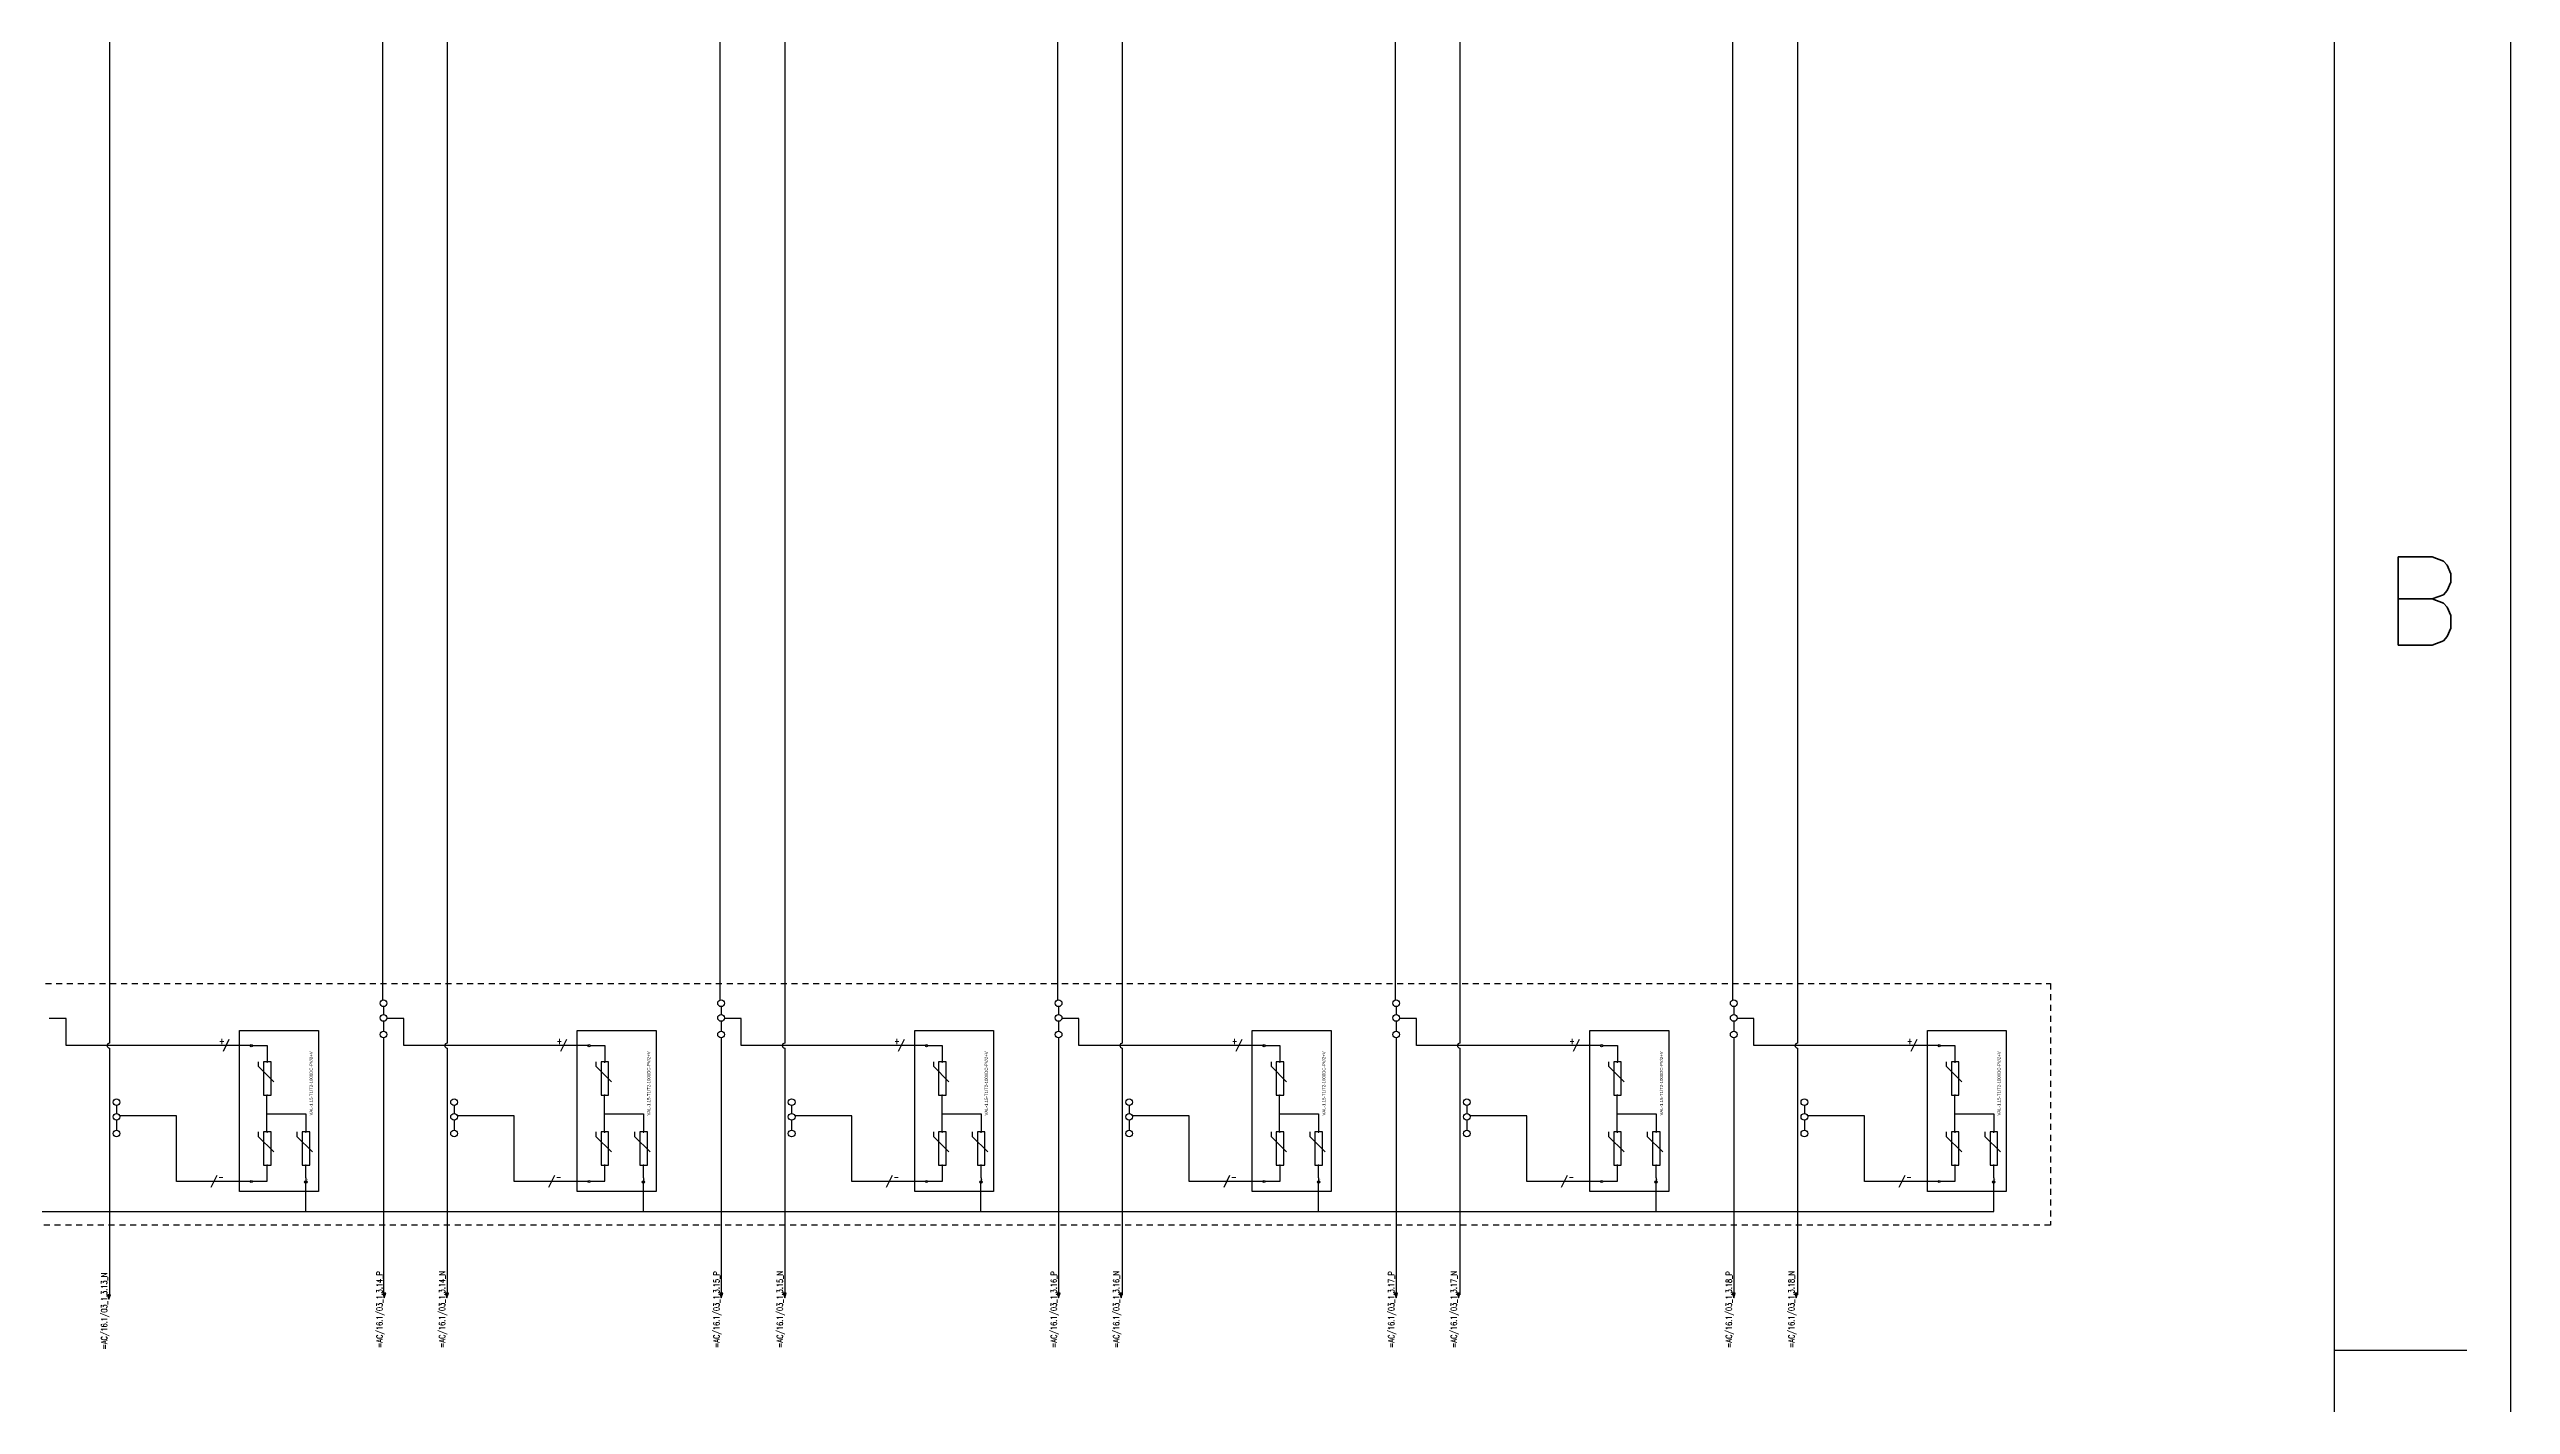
# Model space of a CAD drawing. Header units: inches. Extents: x 3 to 161, y -3 to 114.
# Drawn here: x 109.3 to 160.5, y 25.2 to 53.4 of the extents above; entities that cross this region are included whole.
import ezdxf
from ezdxf.enums import TextEntityAlignment as Align

# ---------------------------------------------------------------- set-up
doc = ezdxf.new("R2010")
doc.units = ezdxf.units.IN
doc.header["$MEASUREMENT"] = 0
doc.linetypes.add('HIDDEN2', pattern=[0.1875, 0.125, -0.0625])
for name, color, linetype in [('GRY_20AWG', 9, 'Continuous'), ('LOCBOX', 92, 'HIDDEN2'), ('MISC', 2, 'Continuous'), ('RED_12AWG', 1, 'Continuous'), ('SYMS', 7, 'Continuous'), ('TAGS', 51, 'Continuous'), ('Title Block', 7, 'Continuous'), ('Viewport', 7, 'Continuous'), ('WHT_12AWG', 7, 'Continuous'), ('WIREREF', 61, 'Continuous')]:
    doc.layers.add(name, color=color, linetype=linetype)
doc.styles.add('Roman', font='romans')
doc.styles.add('WD', font='romans.shx')
doc.styles.add('WD_IEC', font='isocp2.shx', dxfattribs={"width": 0.9, "height": 4})

# ---------------------------------------------------------------- blocks, each defined once
blk = doc.blocks.new('ANSI_border_C')
at = {"layer": 'Title Block'}
for p, q in [((21, 0), (21, 16)), ((20.5, 0.75), (20.5, 15.25)), ((20.5, 4), (20.875, 4))]:
    blk.add_line(p, q, dxfattribs=at)
at = {"layer": 'Title Block', "style": 'Roman'}
blk.add_text('B', height=0.25, dxfattribs=at).set_placement((20.75, 6.125), align=Align.MIDDLE_CENTER)
blk = doc.blocks.new('JIC_border_C')
at = {"xscale": 7.334742009448171, "yscale": 7.334742009448171, "zscale": 7.334742009448171}
blk.add_blockref('ANSI_border_C', (6.5, -3), dxfattribs=at)
blk = doc.blocks.new('HA1S4')
for points in [[(0, 0), (-0.031, 0), (0, -0.094), (0.031, 0), (0, 0)], [(0.016, -0.011), (-0.016, -0.011), (0, -0.058), (0.016, -0.011)]]:
    blk.add_lwpolyline(points)
at = {"style": 'WD', "flags": 1}
for tag, p in [('X2TERM01', (0, 0)), ('SIGCODE', (0.035, -0.083))]:
    blk.add_attdef(tag, p, '', height=0.01, dxfattribs=at)
at = {"style": 'WD', "width": 0.7}
for tag, p in [('XREF', (0.088, -0.062)), ('DESC1', (0.088, 0.113))]:
    blk.add_attdef(tag, p, '', height=0.125, dxfattribs=at)
at = {"style": 'WD', "width": 0.8, "flags": 8}
blk.add_attdef('WIRENO', text='', height=0.125, dxfattribs=at).set_placement((0, -0.259), align=Align.CENTER)
blk = doc.blocks.new('HT0_02')
blk.add_circle((0, 0), 0.0699)
at = {"style": 'WD', "flags": 1}
for tag, p in [('X4TERM01', (-0.07, 0)), ('X2TERM01', (0, 0.07)), ('X1TERM01', (0.07, 0)), ('X8TERM01', (0, -0.07))]:
    blk.add_attdef(tag, p, '', height=0.01, dxfattribs=at)
blk = doc.blocks.new('HGND4')
for p, q in [((0, 0), (10, 0)), ((10, -4), (10, 4)), ((11, -2), (11, 2)), ((12, -1), (12, 1))]:
    blk.add_line(p, q)
blk.add_circle((10, 0), 5)
at = {"style": 'WD_IEC'}
for tag, p in [('TAG1', (2, 5)), ('INST', (2, 12)), ('LOC', (2, 8))]:
    blk.add_attdef(tag, text='', height=2.5, dxfattribs=at).set_placement(p, align=Align.RIGHT)
at = {"style": 'WD_IEC', "flags": 1}
blk.add_attdef('X4TERM01', (0, 0), '', height=0.32, dxfattribs=at)
blk = doc.blocks.new('VT0_05')
blk.add_lwpolyline([(0.08, -0.06), (0, 0.08), (-0.08, -0.06)], close=True)
at = {"style": 'WD', "flags": 1}
for tag, p in [('X4TERM01', (-0.05, 0)), ('X2TERM01', (0, 0.08)), ('X1TERM01', (0.05, 0)), ('X8TERM01', (0, -0.06))]:
    blk.add_attdef(tag, p, '', height=0.01, dxfattribs=at)
blk = doc.blocks.new('Lightening Surge Arrestor')
at = {"color": 5}
for p, q in [((0.502, 2.919), (0.502, 2.827)), ((0.502, 2.827), (0.826, 2.503)), ((0.502, 1.459), (0.502, 1.367)), ((0.502, 1.367), (0.826, 1.043)), ((1.308, 1.459), (1.308, 1.367)), ((1.308, 1.367), (1.632, 1.043))]:
    blk.add_line(p, q, dxfattribs=at)
for points in [[(0.112, 3.569), (1.754, 3.569), (1.754, 0.222), (0.112, 0.222)], [(0.768, 2.919), (0.611, 2.919), (0.611, 2.225), (0.768, 2.225)], [(0.768, 1.459), (0.611, 1.459), (0.611, 0.765), (0.768, 0.765)], [(1.574, 1.459), (1.417, 1.459), (1.417, 0.765), (1.574, 0.765)]]:
    blk.add_lwpolyline(points, close=True, dxfattribs=at)
at = {"layer": 'GRY_20AWG'}
blk.add_line((1.492, 0.502), (1.492, 0.468), dxfattribs=at)
at = {"layer": 'RED_12AWG'}
for p, q in [((0.382, 3.255), (0.686, 3.255)), ((0.686, 3.255), (0.686, 2.926)), ((0.69, 2.919), (0.684, 2.919)), ((0.681, 1.459), (0.681, 2.226)), ((0.681, 1.835), (1.492, 1.835)), ((1.492, 1.835), (1.492, 1.466)), ((0.69, 1.459), (0.681, 1.459)), ((0.69, 0.435), (0.69, 0.766)), ((1.492, 0.502), (1.492, 0.757)), ((0.381, 0.435), (0.69, 0.435))]:
    blk.add_line(p, q, dxfattribs=at)
at = {"layer": 'SYMS'}
for name, p, xscale, yscale, zscale in [('HT0_02', (0.358, 3.255), 0.3314421991292846, 0.3314421991292846, 0.3314421991292846), ('VT0_05', (0.686, 2.918), 0.1052161047490845, 0.1052161047490845, 0.1052161047490845), ('VT0_05', (0.686, 1.458), 0.1052161047490845, 0.1052161047490845, 0.1052161047490845), ('HT0_02', (0.69, 1.459), 0.01504368401050088, 0.01504368401050088, 0.01504368401050088), ('VT0_05', (1.492, 1.458), 0.1052161047490845, 0.1052161047490845, 0.1052161047490845), ('HT0_02', (0.358, 0.429), 0.3314421991292846, 0.3314421991292846, 0.3314421991292846)]:
    blk.add_blockref(name, p, dxfattribs=dict(at, xscale=xscale, yscale=yscale, zscale=zscale))
at = {"layer": 'SYMS', "xscale": -0.1052161047490845, "yscale": 0.1052161047490845, "zscale": 0.1052161047490845, "rotation": 180}
for p in [(0.686, 2.226), (0.686, 0.766), (1.492, 0.766)]:
    blk.add_blockref('VT0_05', p, dxfattribs=at)
at = {"layer": 'SYMS'}
ref = blk.add_blockref('HGND4', (1.492, 0.468), dxfattribs=dict(at, xscale=0.005, yscale=0.005, zscale=0.005, rotation=270))
ref.add_attrib('TAG1', 'PE', dxfattribs={"layer": 'TAGS', "height": 0.0125, "rotation": 270, "style": 'WD_IEC'}).set_placement((1.515, 0.455), align=Align.RIGHT)
at = {"color": 5, "insert": (1.57, 1.801), "char_height": 0.065, "attachment_point": 1, "rotation": 90}
blk.add_mtext_dynamic_manual_height_columns('VAL-1.15-T1/T2-1000DC-PV/2+V', width=1.87491, gutter_width=0.325, heights=[0], dxfattribs=at)
for tag, p in [('+', (0.447, 3.312)), ('-', (0.457, 0.49))]:
    blk.add_attdef(tag, p, '', height=0.065)
at = {"color": 5}
blk.add_attdef('VAL-1.15-T1/T2-1000DC-PV/2+V', (1.651, 1.798), '', height=0.065, rotation=90, dxfattribs=at)
blk = doc.blocks.new('HW01')
for p, q in [((0.062, 0.125), (-0.062, -0.125)), ((0.031, 0), (-0.031, 0))]:
    blk.add_line(p, q)
at = {"style": 'WD', "width": 0.8}
blk.add_attdef('TAG1', text='', height=0.125, dxfattribs=at).set_placement((-0.031, 0.031), align=Align.RIGHT)
at = {"style": 'WD', "width": 0.7, "flags": 1}
for tag, p in [('INST', (0, 0.357)), ('LOC', (0, 0.188)), ('DESC1', (0, -0.456)), ('DESC2', (0, -0.613)), ('XREF', (0, -0.3))]:
    blk.add_attdef(tag, text='', height=0.125, dxfattribs=at).set_placement(p, align=Align.CENTER)
at = {"style": 'WD', "flags": 1}
for tag, p in [('X4TERM01', (-0.031, 0)), ('X1TERM01', (0.031, 0))]:
    blk.add_attdef(tag, p, '', height=0.0125, dxfattribs=at)
at = {"linetype": 'Continuous', "style": 'WD', "flags": 9}
blk.add_attdef('ASSYCODE', text='', height=0.01, dxfattribs=at).set_placement((0.029, 0.042), align=Align.CENTER)
at = {"style": 'WD'}
for tag, p in [('X2LINK', (0, 0.125)), ('X8LINK', (0, -0.125))]:
    blk.add_attdef(tag, p, '', height=0.01, dxfattribs=at)
at = {"style": 'WD', "flags": 9}
blk.add_attdef('FAMILY', text='', height=0.01, dxfattribs=at).set_placement((0.023, 0.118), align=Align.CENTER)
at = {"style": 'WD', "width": 0.8}
blk.add_attdef('RATING1', (0.094, 0.031), '', height=0.125, dxfattribs=at)
at = {"style": 'WD', "width": 0.8, "flags": 1}
blk.add_attdef('MFG', text='', height=0.0938, dxfattribs=at).set_placement((-0.125, -0.031), align=Align.TOP_RIGHT)
blk.add_attdef('CAT', text='', height=0.0938, dxfattribs=at).set_placement((0.031, -0.031), align=Align.TOP_LEFT)
blk = doc.blocks.new('VT0_02')
blk.add_circle((0, 0), 0.0699)
at = {"style": 'WD', "flags": 1}
for tag, p in [('X4TERM01', (-0.07, 0)), ('X2TERM01', (0, 0.07)), ('X1TERM01', (0.07, 0)), ('X8TERM01', (0, -0.07))]:
    blk.add_attdef(tag, p, '', height=0.01, dxfattribs=at)

msp = doc.modelspace()

# ---------------------------------------------------------------- linework, layer by layer
at = {"layer": 'LOCBOX', "color": 1}
msp.add_lwpolyline([(86.74, 33.97), (150.957, 33.97), (150.957, 28.94), (86.74, 28.94)], close=True, dxfattribs=at)
at = {"layer": 'RED_12AWG'}
for p, q in [((110.575, 80.521), (110.575, 32.724)), ((117.598, 80.521), (117.598, 32.724)), ((124.621, 80.521), (124.621, 32.724)), ((131.644, 80.521), (131.644, 32.724)), ((138.666, 80.521), (138.666, 32.724)), ((145.689, 80.521), (145.689, 32.724)), ((116.251, 70.105), (116.251, 33.625)), ((123.273, 70.105), (123.273, 33.625)), ((130.296, 70.105), (130.296, 33.625)), ((137.319, 70.105), (137.319, 33.625)), ((144.342, 70.105), (144.342, 33.625)), ((116.274, 33.485), (116.274, 33.319)), ((123.297, 33.485), (123.297, 33.319)), ((130.319, 33.485), (130.319, 33.319)), ((137.342, 33.485), (137.342, 33.319)), ((144.365, 33.485), (144.365, 33.319)), ((109.672, 33.236), (109.321, 33.236)), ((109.672, 32.674), (109.672, 33.236)), ((116.274, 33.18), (116.274, 32.975)), ((116.274, 32.835), (116.274, 27.49)), ((116.695, 33.236), (116.344, 33.236)), ((116.695, 32.674), (116.695, 33.236)), ((123.297, 33.18), (123.297, 32.975)), ((123.297, 32.835), (123.297, 27.49)), ((123.718, 33.236), (123.366, 33.236)), ((123.718, 32.674), (123.718, 33.236)), ((130.319, 33.18), (130.319, 32.975)), ((130.319, 32.835), (130.319, 27.49)), ((130.741, 33.236), (130.389, 33.236)), ((130.741, 32.674), (130.741, 33.236)), ((137.342, 33.18), (137.342, 32.975)), ((137.342, 32.835), (137.342, 27.49)), ((137.763, 33.236), (137.412, 33.236)), ((137.763, 32.674), (137.763, 33.236)), ((144.365, 33.18), (144.365, 32.975)), ((144.365, 32.835), (144.365, 27.49)), ((144.786, 33.236), (144.435, 33.236)), ((144.786, 32.674), (144.786, 33.236)), ((112.967, 32.674), (109.672, 32.674)), ((110.575, 32.624), (110.575, 27.49)), ((113.526, 32.674), (113.029, 32.674)), ((119.99, 32.674), (116.695, 32.674)), ((117.598, 32.624), (117.598, 27.49)), ((120.548, 32.674), (120.052, 32.674)), ((127.013, 32.674), (123.718, 32.674)), ((124.621, 32.624), (124.621, 27.49)), ((127.571, 32.674), (127.075, 32.674)), ((134.035, 32.674), (130.741, 32.674)), ((131.644, 32.624), (131.644, 27.49)), ((134.594, 32.674), (134.098, 32.674)), ((141.058, 32.674), (137.763, 32.674)), ((138.666, 32.624), (138.666, 27.49)), ((141.617, 32.674), (141.121, 32.674)), ((148.081, 32.674), (144.786, 32.674)), ((145.689, 32.624), (145.689, 27.49)), ((148.64, 32.674), (148.143, 32.674)), ((110.72, 31.427), (110.72, 31.261)), ((117.743, 31.427), (117.743, 31.261)), ((124.766, 31.427), (124.766, 31.261)), ((131.788, 31.427), (131.788, 31.261)), ((138.811, 31.427), (138.811, 31.261)), ((145.834, 31.427), (145.834, 31.261)), ((110.72, 31.122), (110.72, 30.917)), ((111.969, 31.216), (110.79, 31.216)), ((111.969, 29.848), (111.969, 31.216)), ((117.743, 31.122), (117.743, 30.917)), ((118.992, 31.216), (117.813, 31.216)), ((118.992, 29.848), (118.992, 31.216)), ((124.766, 31.122), (124.766, 30.917)), ((126.015, 31.216), (124.835, 31.216)), ((126.015, 29.848), (126.015, 31.216)), ((131.788, 31.122), (131.788, 30.917)), ((133.037, 31.216), (131.858, 31.216)), ((133.037, 29.848), (133.037, 31.216)), ((138.811, 31.122), (138.811, 30.917)), ((140.06, 31.216), (138.881, 31.216)), ((140.06, 29.848), (140.06, 31.216)), ((145.834, 31.122), (145.834, 30.917)), ((147.083, 31.216), (145.904, 31.216)), ((147.083, 29.848), (147.083, 31.216)), ((112.716, 29.848), (111.969, 29.848)), ((113.526, 29.848), (112.779, 29.848)), ((114.659, 29.225), (114.659, 29.827)), ((119.739, 29.848), (118.992, 29.848)), ((120.548, 29.848), (119.801, 29.848)), ((121.682, 29.225), (121.682, 29.827)), ((126.762, 29.848), (126.015, 29.848)), ((127.571, 29.848), (126.824, 29.848)), ((133.784, 29.848), (133.037, 29.848)), ((134.594, 29.848), (133.847, 29.848)), ((140.807, 29.848), (140.06, 29.848)), ((141.617, 29.848), (140.87, 29.848)), ((147.83, 29.848), (147.083, 29.848)), ((148.64, 29.848), (147.893, 29.848))]:
    msp.add_line(p, q, dxfattribs=at)
at = {"layer": 'RED_12AWG', "color": 3}
for p, q in [((128.704, 29.225), (128.704, 29.827)), ((135.727, 29.225), (135.727, 29.827)), ((142.75, 29.225), (142.75, 29.827)), ((149.773, 29.225), (149.773, 29.827))]:
    msp.add_line(p, q, dxfattribs=at)
at = {"layer": 'WHT_12AWG', "color": 3}
msp.add_line((83.624, 29.225), (149.773, 29.225), dxfattribs=at)
at = {"layer": 'WHT_12AWG'}
for centre in [(110.575, 32.674), (117.598, 32.674), (124.621, 32.674), (131.644, 32.674), (138.666, 32.674), (145.689, 32.674)]:
    msp.add_arc(centre, 0.05, 90, 270, dxfattribs=at)

# ---------------------------------------------------------------- block references
for p in [(113.167, 29.419), (120.19, 29.419), (127.213, 29.419), (134.236, 29.419), (141.258, 29.419), (148.281, 29.419)]:
    msp.add_blockref('Lightening Surge Arrestor', p)
at = {"layer": 'SYMS'}
for p in [(116.274, 33.555), (116.274, 33.25), (123.297, 33.555), (123.297, 33.25), (130.319, 33.555), (130.319, 33.25), (137.342, 33.555), (137.342, 33.25), (144.365, 33.555), (144.365, 33.25), (116.274, 32.905), (123.297, 32.905), (130.319, 32.905), (137.342, 32.905), (144.365, 32.905), (110.72, 31.497), (110.72, 31.192), (117.743, 31.497), (117.743, 31.192), (124.766, 31.497), (124.766, 31.192), (131.788, 31.497), (131.788, 31.192), (138.811, 31.497), (138.811, 31.192), (145.834, 31.497), (145.834, 31.192), (110.72, 30.847), (117.743, 30.847), (124.766, 30.847), (131.788, 30.847), (138.811, 30.847), (145.834, 30.847)]:
    msp.add_blockref('VT0_02', p, dxfattribs=at)
ref = msp.add_blockref('HW01', (112.998, 32.674), dxfattribs=at)
ref.add_attrib('TAG1', '+', dxfattribs={"layer": 'TAGS', "height": 0.125, "style": 'WD', "width": 0.8}).set_placement((112.967, 32.705), align=Align.RIGHT)
ref = msp.add_blockref('HW01', (120.021, 32.674), dxfattribs=at)
ref.add_attrib('TAG1', '+', dxfattribs={"layer": 'TAGS', "height": 0.125, "style": 'WD', "width": 0.8}).set_placement((119.99, 32.705), align=Align.RIGHT)
ref = msp.add_blockref('HW01', (127.044, 32.674), dxfattribs=at)
ref.add_attrib('TAG1', '+', dxfattribs={"layer": 'TAGS', "height": 0.125, "style": 'WD', "width": 0.8}).set_placement((127.013, 32.705), align=Align.RIGHT)
ref = msp.add_blockref('HW01', (134.067, 32.674), dxfattribs=at)
ref.add_attrib('TAG1', '+', dxfattribs={"layer": 'TAGS', "height": 0.125, "style": 'WD', "width": 0.8}).set_placement((134.035, 32.705), align=Align.RIGHT)
ref = msp.add_blockref('HW01', (141.089, 32.674), dxfattribs=at)
ref.add_attrib('TAG1', '+', dxfattribs={"layer": 'TAGS', "height": 0.125, "style": 'WD', "width": 0.8}).set_placement((141.058, 32.705), align=Align.RIGHT)
ref = msp.add_blockref('HW01', (148.112, 32.674), dxfattribs=at)
ref.add_attrib('TAG1', '+', dxfattribs={"layer": 'TAGS', "height": 0.125, "style": 'WD', "width": 0.8}).set_placement((148.081, 32.705), align=Align.RIGHT)
ref = msp.add_blockref('HW01', (112.747, 29.848), dxfattribs=at)
ref.add_attrib('RATING1', '-', (112.841, 29.879), dxfattribs={"layer": 'MISC', "height": 0.125, "style": 'WD', "width": 0.8})
ref = msp.add_blockref('HW01', (119.77, 29.848), dxfattribs=at)
ref.add_attrib('RATING1', '-', (119.864, 29.879), dxfattribs={"layer": 'MISC', "height": 0.125, "style": 'WD', "width": 0.8})
ref = msp.add_blockref('HW01', (126.793, 29.848), dxfattribs=at)
ref.add_attrib('RATING1', '-', (126.887, 29.879), dxfattribs={"layer": 'MISC', "height": 0.125, "style": 'WD', "width": 0.8})
ref = msp.add_blockref('HW01', (133.816, 29.848), dxfattribs=at)
ref.add_attrib('RATING1', '-', (133.909, 29.879), dxfattribs={"layer": 'MISC', "height": 0.125, "style": 'WD', "width": 0.8})
ref = msp.add_blockref('HW01', (140.838, 29.848), dxfattribs=at)
ref.add_attrib('RATING1', '-', (140.932, 29.879), dxfattribs={"layer": 'MISC', "height": 0.125, "style": 'WD', "width": 0.8})
ref = msp.add_blockref('HW01', (147.861, 29.848), dxfattribs=at)
ref.add_attrib('RATING1', '-', (147.955, 29.879), dxfattribs={"layer": 'MISC', "height": 0.125, "style": 'WD', "width": 0.8})
at = {"layer": 'SYMS', "color": 1}
ref = msp.add_blockref('HA1S4', (110.564, 27.49), dxfattribs=at)
ref.add_attrib('WIRENO', '=AC/16.1/03_1.3.13_N', dxfattribs={"layer": 'WIREREF', "color": 1, "height": 0.125, "rotation": 90, "style": 'WD', "width": 0.8, "flags": 8}).set_placement((110.564, 26.352), align=Align.BOTTOM_LEFT)
ref = msp.add_blockref('HA1S4', (116.292, 27.523), dxfattribs=at)
ref.add_attrib('WIRENO', '=AC/16.1/03_1.3.14_P', dxfattribs={"layer": 'WIREREF', "color": 1, "height": 0.125, "rotation": 90, "style": 'WD', "width": 0.8, "flags": 8}).set_placement((116.292, 26.385), align=Align.BOTTOM_LEFT)
ref = msp.add_blockref('HA1S4', (117.593, 27.523), dxfattribs=at)
ref.add_attrib('WIRENO', '=AC/16.1/03_1.3.14_N', dxfattribs={"layer": 'WIREREF', "color": 1, "height": 0.125, "rotation": 90, "style": 'WD', "width": 0.8, "flags": 8}).set_placement((117.592, 26.385), align=Align.BOTTOM_LEFT)
ref = msp.add_blockref('HA1S4', (123.301, 27.523), dxfattribs=at)
ref.add_attrib('WIRENO', '=AC/16.1/03_1.3.15_P', dxfattribs={"layer": 'WIREREF', "color": 1, "height": 0.125, "rotation": 90, "style": 'WD', "width": 0.8, "flags": 8}).set_placement((123.301, 26.385), align=Align.BOTTOM_LEFT)
ref = msp.add_blockref('HA1S4', (124.621, 27.523), dxfattribs=at)
ref.add_attrib('WIRENO', '=AC/16.1/03_1.3.15_N', dxfattribs={"layer": 'WIREREF', "color": 1, "height": 0.125, "rotation": 90, "style": 'WD', "width": 0.8, "flags": 8}).set_placement((124.621, 26.385), align=Align.BOTTOM_LEFT)
ref = msp.add_blockref('HA1S4', (130.318, 27.523), dxfattribs=at)
ref.add_attrib('WIRENO', '=AC/16.1/03_1.3.16_P', dxfattribs={"layer": 'WIREREF', "color": 1, "height": 0.125, "rotation": 90, "style": 'WD', "width": 0.8, "flags": 8}).set_placement((130.318, 26.385), align=Align.BOTTOM_LEFT)
ref = msp.add_blockref('HA1S4', (131.619, 27.523), dxfattribs=at)
ref.add_attrib('WIRENO', '=AC/16.1/03_1.3.16_N', dxfattribs={"layer": 'WIREREF', "color": 1, "height": 0.125, "rotation": 90, "style": 'WD', "width": 0.8, "flags": 8}).set_placement((131.619, 26.385), align=Align.BOTTOM_LEFT)
ref = msp.add_blockref('HA1S4', (137.341, 27.523), dxfattribs=at)
ref.add_attrib('WIRENO', '=AC/16.1/03_1.3.17_P', dxfattribs={"layer": 'WIREREF', "color": 1, "height": 0.125, "rotation": 90, "style": 'WD', "width": 0.8, "flags": 8}).set_placement((137.341, 26.385), align=Align.BOTTOM_LEFT)
ref = msp.add_blockref('HA1S4', (138.641, 27.523), dxfattribs=at)
ref.add_attrib('WIRENO', '=AC/16.1/03_1.3.17_N', dxfattribs={"layer": 'WIREREF', "color": 1, "height": 0.125, "rotation": 90, "style": 'WD', "width": 0.8, "flags": 8}).set_placement((138.641, 26.385), align=Align.BOTTOM_LEFT)
ref = msp.add_blockref('HA1S4', (144.364, 27.523), dxfattribs=at)
ref.add_attrib('WIRENO', '=AC/16.1/03_1.3.18_P', dxfattribs={"layer": 'WIREREF', "color": 1, "height": 0.125, "rotation": 90, "style": 'WD', "width": 0.8, "flags": 8}).set_placement((144.364, 26.385), align=Align.BOTTOM_LEFT)
ref = msp.add_blockref('HA1S4', (145.664, 27.523), dxfattribs=at)
ref.add_attrib('WIRENO', '=AC/16.1/03_1.3.18_N', dxfattribs={"layer": 'WIREREF', "color": 1, "height": 0.125, "rotation": 90, "style": 'WD', "width": 0.8, "flags": 8}).set_placement((145.664, 26.385), align=Align.BOTTOM_LEFT)
at = {"layer": 'Viewport'}
msp.add_blockref('JIC_border_C', (0, 0), dxfattribs=at)

doc.saveas('drawing.dxf')
